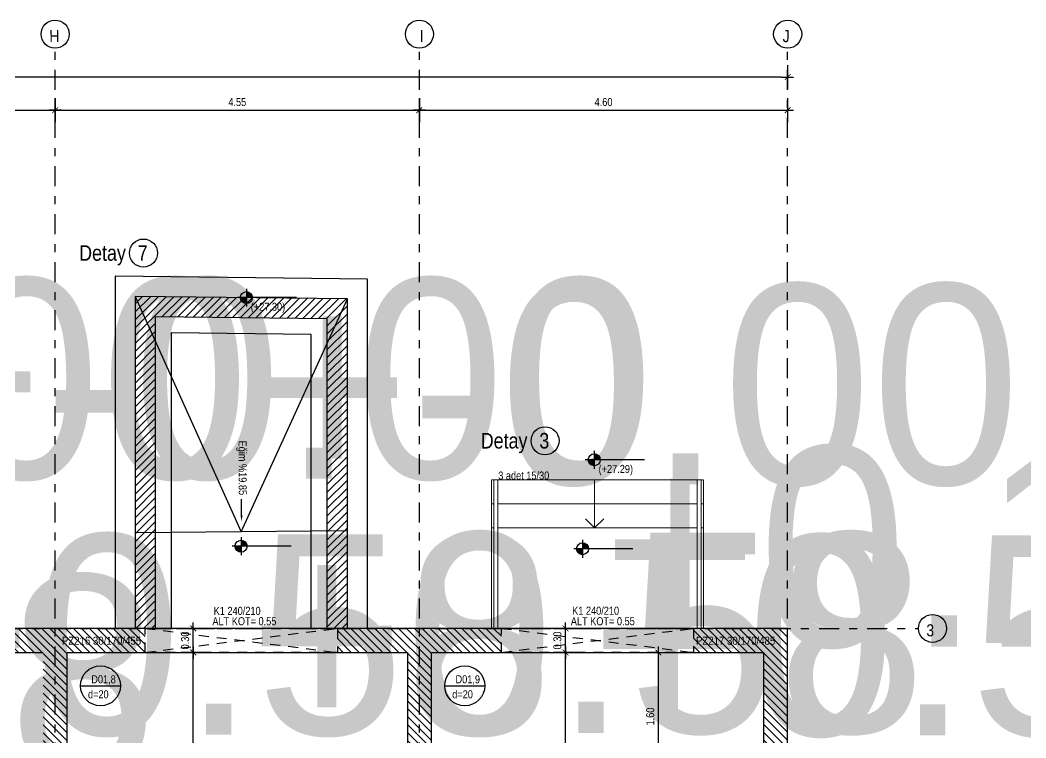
# Model space of a CAD drawing. Header units: metres. Extents: x 419734 to 420376, y 4564732 to 4565123.
# Drawn here: x 419910.51 to 419923.07, y 4565104.04 to 4565113 of the extents above; entities that cross this region are included whole.
import ezdxf
from ezdxf import colors
from ezdxf.entities.mleader import LeaderData, LeaderLine
from ezdxf.enums import TextEntityAlignment as Align
from ezdxf.math import Vec2, Vec3

# ---------------------------------------------------------------- set-up
doc = ezdxf.new("R2018")
doc.units = ezdxf.units.M
doc.linetypes.add('NASCOSTA', pattern=[0.375, 0.25, -0.125])
doc.linetypes.add('TRATTO-PUNTO', pattern=[1, 0.5, -0.25, 0, -0.25])
doc.layers.get('Defpoints').update_dxf_attribs({"color": 5})
for name, color, linetype in [('SW_ASSI', 7, 'TRATTO-PUNTO'), ('SW_CANDELE', 252, 'Continuous'), ('SW_DIM', 33, 'Continuous'), ('SW_DIR', 33, 'Continuous'), ('SW_MAGRONE', 2, 'Continuous'), ('SW_QUOTE', 1, 'Continuous'), ('SW_SEZIONI_CARPENTERIA', 4, 'Continuous'), ('SW_TRATT_GRIGIO', 252, 'NASCOSTA'), ('SW_TRATTEGGIO_252', 252, 'Continuous'), ('SW_TXT_TESTI', 1, 'Continuous')]:
    doc.layers.add(name, color=color, linetype=linetype)
doc.layers.add('SWS_STR_Sottili-01', color=9, linetype='Continuous', lineweight=15)
doc.styles.add('Arial Narrow_5', font='ARIALN.TTF', dxfattribs={"height": 0.5})
doc.styles.get("Standard").update_dxf_attribs({"font": 'arial.ttf'})
doc.styles.add('SWS', font='ARIALN.TTF')
doc.dimstyles.new('DIM-SW-50_m', dxfattribs={"dimtxt": 0.1, "dimasz": 0.075, "dimexe": 0.125, "dimexo": 0.125, "dimgap": 0.05, "dimtad": 1, "dimzin": 1, "dimdsep": 46, "dimtxsty": 'SWS', "dimblk1": 'D', "dimblk2": 'D', "dimsah": 1, "dimcen": 0.0075, "dimdle": 0.0625, "dimse1": 1, "dimse2": 1, "dimclrd": 256, "dimclre": 256, "dimclrt": 256, "dimazin": 0, "dimtfac": 0.75, "dimtmove": 1, "dimatfit": 3, "dimldrblk": 'D', "dimfxl": 0.125, "dimtvp": 1.5, "dimtolj": 1, "dimtzin": 0, "dimarcsym": 0})

# ---------------------------------------------------------------- blocks, each defined once
blk = doc.blocks.new('D')
for p, q in [((0, 2), (0, -2)), ((-1, 0), (1, 0))]:
    blk.add_line(p, q)
at = {"const_width": 0.141}
blk.add_lwpolyline([(0.48, 0.48), (-0.48, -0.48)], dxfattribs=at)
blk = doc.blocks.new('*D465')
at = {"layer": 'Defpoints', "color": 0, "ltscale": 0.5, "transparency": 16777216}
for p in [(419912.673, 4565105.108), (419912.679, 4565105.108), (419912.665, 4565099.608)]:
    blk.add_point(p, dxfattribs=at)
at = {"layer": 'SW_DIM', "lineweight": -2, "ltscale": 0.5, "transparency": 16777216}
blk.add_line((419912.673, 4565099.683), (419912.673, 4565105.033), dxfattribs=at)
at = {"layer": 'SW_DIM', "lineweight": -2, "ltscale": 0.5, "transparency": 16777216, "xscale": 0.075, "yscale": 0.075, "zscale": 0.075}
for p, rotation in [((419912.673, 4565105.108), 90), ((419912.673, 4565099.608), 270)]:
    blk.add_blockref('D', p, dxfattribs=dict(at, rotation=rotation))
at = {"layer": 'SW_DIM', "ltscale": 0.5, "transparency": 16777216, "insert": (419912.572, 4565102.252), "char_height": 0.1, "attachment_point": 5, "rotation": 90, "style": 'SWS'}
blk.add_mtext('\\A1;5.50', dxfattribs=at)
blk = doc.blocks.new('*D466')
at = {"layer": 'Defpoints', "color": 0, "ltscale": 0.5, "transparency": 16777216}
for p in [(419912.665, 4565105.408), (419912.673, 4565105.408), (419912.679, 4565105.108)]:
    blk.add_point(p, dxfattribs=at)
at = {"layer": 'SW_DIM', "lineweight": -2, "ltscale": 0.5, "transparency": 16777216}
blk.add_line((419912.673, 4565105.183), (419912.673, 4565105.333), dxfattribs=at)
at = {"layer": 'SW_DIM', "lineweight": -2, "ltscale": 0.5, "transparency": 16777216, "xscale": 0.075, "yscale": 0.075, "zscale": 0.075}
for p, rotation in [((419912.673, 4565105.408), 90), ((419912.673, 4565105.108), 270)]:
    blk.add_blockref('D', p, dxfattribs=dict(at, rotation=rotation))
at = {"layer": 'SW_DIM', "ltscale": 0.5, "transparency": 16777216, "insert": (419912.572, 4565105.258), "char_height": 0.1, "attachment_point": 5, "rotation": 90, "style": 'SWS'}
blk.add_mtext('\\A1;0.30', dxfattribs=at)
blk = doc.blocks.new('*D470')
at = {"layer": 'Defpoints', "color": 0, "ltscale": 0.5, "transparency": 16777216}
for p in [(419917.323, 4565105.108), (419917.329, 4565105.108), (419917.315, 4565099.708)]:
    blk.add_point(p, dxfattribs=at)
at = {"layer": 'SW_DIM', "lineweight": -2, "ltscale": 0.5, "transparency": 16777216}
blk.add_line((419917.323, 4565099.783), (419917.323, 4565105.033), dxfattribs=at)
at = {"layer": 'SW_DIM', "lineweight": -2, "ltscale": 0.5, "transparency": 16777216, "xscale": 0.075, "yscale": 0.075, "zscale": 0.075}
for p, rotation in [((419917.323, 4565105.108), 90), ((419917.323, 4565099.708), 270)]:
    blk.add_blockref('D', p, dxfattribs=dict(at, rotation=rotation))
at = {"layer": 'SW_DIM', "ltscale": 0.5, "transparency": 16777216, "insert": (419917.222, 4565102.714), "char_height": 0.1, "attachment_point": 5, "rotation": 90, "style": 'SWS'}
blk.add_mtext('\\A1;5.40', dxfattribs=at)
blk = doc.blocks.new('*D471')
at = {"layer": 'Defpoints', "color": 0, "ltscale": 0.5, "transparency": 16777216}
for p in [(419917.315, 4565105.408), (419917.323, 4565105.408), (419917.329, 4565105.108)]:
    blk.add_point(p, dxfattribs=at)
at = {"layer": 'SW_DIM', "lineweight": -2, "ltscale": 0.5, "transparency": 16777216}
blk.add_line((419917.323, 4565105.183), (419917.323, 4565105.333), dxfattribs=at)
at = {"layer": 'SW_DIM', "lineweight": -2, "ltscale": 0.5, "transparency": 16777216, "xscale": 0.075, "yscale": 0.075, "zscale": 0.075}
for p, rotation in [((419917.323, 4565105.408), 90), ((419917.323, 4565105.108), 270)]:
    blk.add_blockref('D', p, dxfattribs=dict(at, rotation=rotation))
at = {"layer": 'SW_DIM', "ltscale": 0.5, "transparency": 16777216, "insert": (419917.222, 4565105.258), "char_height": 0.1, "attachment_point": 5, "rotation": 90, "style": 'SWS'}
blk.add_mtext('\\A1;0.30', dxfattribs=at)
blk = doc.blocks.new('*U189')
h = blk.add_hatch(color=256)
h.dxf.hatch_style = 1
h.paths.add_polyline_path([(0, 0), (-0.00149, 0, 0.198912), (-0.00105, -0.00105, 0.198912), (0, -0.00149)])
h.paths.add_polyline_path([(0.00149, 0, 0.198912), (0.00105, 0.00105, 0.198912), (0, 0.00149), (0, 0)])
for p, q in [((0.01253, 0), (-0.00223, 0)), ((0, 0.00223), (0, -0.00223))]:
    blk.add_line(p, q)
blk.add_circle((0, 0), 0.00149)
at = {"color": 2, "lineweight": 30, "flags": 104}
blk.add_attdef('TRAC', text='', height=0.0025, dxfattribs=at).set_placement((0.00191, 0.00337), align=Align.TOP_LEFT)
blk = doc.blocks.new('*D530')
at = {"layer": 'Defpoints', "color": 0, "ltscale": 0.5, "transparency": 16777216}
for p in [(419918.483, 4565105.108), (419918.763, 4565105.108), (419918.893, 4565103.508)]:
    blk.add_point(p, dxfattribs=at)
at = {"layer": 'SW_DIM', "lineweight": -2, "ltscale": 0.5, "transparency": 16777216}
blk.add_line((419918.483, 4565103.583), (419918.483, 4565105.033), dxfattribs=at)
at = {"layer": 'SW_DIM', "lineweight": -2, "ltscale": 0.5, "transparency": 16777216, "xscale": 0.075, "yscale": 0.075, "zscale": 0.075}
for p, rotation in [((419918.483, 4565105.108), 90), ((419918.483, 4565103.508), 270)]:
    blk.add_blockref('D', p, dxfattribs=dict(at, rotation=rotation))
at = {"layer": 'SW_DIM', "ltscale": 0.5, "transparency": 16777216, "insert": (419918.382, 4565104.308), "char_height": 0.1, "attachment_point": 5, "rotation": 90, "style": 'SWS'}
blk.add_mtext('\\A1;1.60', dxfattribs=at)
blk = doc.blocks.new('*D396')
at = {"layer": 'Defpoints', "color": 0, "ltscale": 0.5, "transparency": 16777216}
for p in [(419910.948, 4565111.88), (419906.398, 4565111.332), (419910.948, 4565111.241)]:
    blk.add_point(p, dxfattribs=at)
at = {"layer": 'SW_DIM', "lineweight": -2, "ltscale": 0.5, "transparency": 16777216}
blk.add_line((419906.473, 4565111.88), (419910.873, 4565111.88), dxfattribs=at)
at = {"layer": 'SW_DIM', "lineweight": -2, "ltscale": 0.5, "transparency": 16777216, "xscale": 0.075, "yscale": 0.075, "zscale": 0.075, "rotation": 180}
blk.add_blockref('D', (419906.398, 4565111.88), dxfattribs=at)
at = {"layer": 'SW_DIM', "lineweight": -2, "ltscale": 0.5, "transparency": 16777216, "xscale": 0.075, "yscale": 0.075, "zscale": 0.075}
blk.add_blockref('D', (419910.948, 4565111.88), dxfattribs=at)
at = {"layer": 'SW_DIM', "ltscale": 0.5, "transparency": 16777216, "insert": (419908.673, 4565111.981), "char_height": 0.1, "attachment_point": 5, "style": 'SWS'}
blk.add_mtext('\\A1;4.55', dxfattribs=at)
blk = doc.blocks.new('*D397')
at = {"layer": 'Defpoints', "color": 0, "ltscale": 0.5, "transparency": 16777216}
for p in [(419915.498, 4565111.88), (419910.948, 4565111.241), (419915.498, 4565111.301)]:
    blk.add_point(p, dxfattribs=at)
at = {"layer": 'SW_DIM', "lineweight": -2, "ltscale": 0.5, "transparency": 16777216}
blk.add_line((419911.023, 4565111.88), (419915.423, 4565111.88), dxfattribs=at)
at = {"layer": 'SW_DIM', "lineweight": -2, "ltscale": 0.5, "transparency": 16777216, "xscale": 0.075, "yscale": 0.075, "zscale": 0.075, "rotation": 180}
blk.add_blockref('D', (419910.948, 4565111.88), dxfattribs=at)
at = {"layer": 'SW_DIM', "lineweight": -2, "ltscale": 0.5, "transparency": 16777216, "xscale": 0.075, "yscale": 0.075, "zscale": 0.075}
blk.add_blockref('D', (419915.498, 4565111.88), dxfattribs=at)
at = {"layer": 'SW_DIM', "ltscale": 0.5, "transparency": 16777216, "insert": (419913.223, 4565111.981), "char_height": 0.1, "attachment_point": 5, "style": 'SWS'}
blk.add_mtext('\\A1;4.55', dxfattribs=at)
blk = doc.blocks.new('*D398')
at = {"layer": 'Defpoints', "color": 0, "ltscale": 0.5, "transparency": 16777216}
for p in [(419920.098, 4565111.88), (419915.498, 4565111.301), (419920.098, 4565105.408)]:
    blk.add_point(p, dxfattribs=at)
at = {"layer": 'SW_DIM', "lineweight": -2, "ltscale": 0.5, "transparency": 16777216}
blk.add_line((419915.573, 4565111.88), (419920.023, 4565111.88), dxfattribs=at)
at = {"layer": 'SW_DIM', "lineweight": -2, "ltscale": 0.5, "transparency": 16777216, "xscale": 0.075, "yscale": 0.075, "zscale": 0.075, "rotation": 180}
blk.add_blockref('D', (419915.498, 4565111.88), dxfattribs=at)
at = {"layer": 'SW_DIM', "lineweight": -2, "ltscale": 0.5, "transparency": 16777216, "xscale": 0.075, "yscale": 0.075, "zscale": 0.075}
blk.add_blockref('D', (419920.098, 4565111.88), dxfattribs=at)
at = {"layer": 'SW_DIM', "ltscale": 0.5, "transparency": 16777216, "insert": (419917.798, 4565111.981), "char_height": 0.1, "attachment_point": 5, "style": 'SWS'}
blk.add_mtext('\\A1;4.60', dxfattribs=at)
blk = doc.blocks.new('*D399')
at = {"layer": 'Defpoints', "color": 0, "ltscale": 0.5, "transparency": 16777216}
for p in [(419871.625, 4565112.294), (419871.625, 4565111.608), (419920.098, 4565111.608)]:
    blk.add_point(p, dxfattribs=at)
at = {"layer": 'SW_DIM', "lineweight": -2, "ltscale": 0.5, "transparency": 16777216}
blk.add_line((419920.023, 4565112.294), (419871.7, 4565112.294), dxfattribs=at)
at = {"layer": 'SW_DIM', "lineweight": -2, "ltscale": 0.5, "transparency": 16777216, "xscale": 0.075, "yscale": 0.075, "zscale": 0.075, "rotation": 180}
blk.add_blockref('D', (419871.625, 4565112.294), dxfattribs=at)
at = {"layer": 'SW_DIM', "lineweight": -2, "ltscale": 0.5, "transparency": 16777216, "xscale": 0.075, "yscale": 0.075, "zscale": 0.075}
blk.add_blockref('D', (419920.098, 4565112.294), dxfattribs=at)
at = {"layer": 'SW_DIM', "ltscale": 0.5, "transparency": 16777216, "insert": (419895.862, 4565112.395), "char_height": 0.1, "attachment_point": 5, "style": 'SWS'}
blk.add_mtext('\\A1;48.47', dxfattribs=at)

msp = doc.modelspace()

# ---------------------------------------------------------------- hatches: boundary and pattern name
at = {"layer": 'SW_TRATTEGGIO_252'}
h = msp.add_hatch(dxfattribs=at)
h.set_pattern_fill('_USER', color=256, scale=0.07, angle=45, pattern_type=0)
h.set_pattern_definition([(45, (50.1633, 100.665785), (-0.0494974746831, 0.0494974746831), [])])
h.paths.add_polyline_path([(419914.59817, 4565109.52374), (419911.94817, 4565109.55307), (419911.94817, 4565105.40843), (419912.19817, 4565105.40843), (419912.19817, 4565109.30028), (419914.34817, 4565109.27649), (419914.34817, 4565105.40843), (419914.59817, 4565105.40843)])
h = msp.add_hatch(dxfattribs=at)
h.set_pattern_fill('_USER', color=256, scale=0.07, angle=135, pattern_type=0)
h.set_pattern_definition([(135, (419843.80018, 4565196.05052), (-0.049497475, -0.049497475), [])])
edge = h.paths.add_edge_path()
edge.add_line((419915.34817, 4565103.20843), (419915.34817, 4565099.60843))
edge.add_line((419915.34817, 4565099.60843), (419911.09817, 4565099.60843))
edge.add_line((419911.09817, 4565099.60843), (419911.09817, 4565102.20843))
edge.add_line((419911.09817, 4565102.20843), (419910.79817, 4565102.20843))
edge.add_line((419910.79817, 4565102.20843), (419910.79817, 4565099.60843))
edge.add_line((419910.79817, 4565099.60843), (419906.54817, 4565099.60843))
edge.add_line((419906.54817, 4565099.60843), (419906.54817, 4565102.20843))
edge.add_line((419906.54817, 4565102.20843), (419906.24817, 4565102.20843))
edge.add_line((419906.24817, 4565102.20843), (419906.24817, 4565099.60843))
edge.add_line((419906.24817, 4565099.60843), (419900.99817, 4565099.60843))
edge.add_line((419900.99817, 4565099.60843), (419900.99817, 4565102.20843))
edge.add_line((419900.99817, 4565102.20843), (419900.69817, 4565102.20843))
edge.add_line((419900.69817, 4565102.20843), (419900.69817, 4565099.30843))
edge.add_line((419900.69817, 4565099.30843), (419906.54817, 4565099.30843))
edge.add_line((419906.54817, 4565099.30843), (419910.79817, 4565099.30843))
edge.add_line((419910.79817, 4565099.30843), (419915.64817, 4565099.30843))
edge.add_line((419915.64817, 4565099.30843), (419915.64817, 4565103.2156))
h.paths.add_polyline_path([(419901.22317, 4565092.60843), (419900.57317, 4565092.60843), (419900.57317, 4565092.25843), (419901.22317, 4565092.25843)])
h.paths.add_polyline_path([(419876.04057, 4565099.90843), (419875.39057, 4565099.90843), (419875.39057, 4565099.25843), (419876.04057, 4565099.25843)])
h.paths.add_polyline_path([(419879.90571, 4565099.90843), (419879.25571, 4565099.90843), (419879.25571, 4565099.25843), (419879.90571, 4565099.25843)])
h.paths.add_polyline_path([(419871.97544, 4565099.90843), (419871.62544, 4565099.90843), (419871.62544, 4565099.25843), (419871.97544, 4565099.25843)])
h.paths.add_polyline_path([(419879.90571, 4565092.60843), (419879.25571, 4565092.60843), (419879.25571, 4565092.25843), (419879.90571, 4565092.25843)])
h.paths.add_polyline_path([(419895.14317, 4565092.90843), (419894.79317, 4565092.90843), (419894.79317, 4565092.25843), (419895.14317, 4565092.25843)])
h.paths.add_polyline_path([(419894.75317, 4565092.90843), (419894.40317, 4565092.90843), (419894.40317, 4565092.25843), (419894.75317, 4565092.25843)])
h.paths.add_polyline_path([(419895.14317, 4565105.40843), (419894.79317, 4565105.40843), (419894.79317, 4565104.75843), (419895.14317, 4565104.75843)])
h.paths.add_polyline_path([(419894.75317, 4565105.40843), (419894.40317, 4565105.40843), (419894.40317, 4565104.75843), (419894.75317, 4565104.75843)])
h.paths.add_polyline_path([(419896.14317, 4565105.40843), (419895.14317, 4565105.40843), (419895.14317, 4565105.10843), (419896.14317, 4565105.10843)])
h.paths.add_polyline_path([(419877.15571, 4565105.10843), (419877.15571, 4565105.40843), (419871.62544, 4565105.40843), (419871.62544, 4565099.90843), (419871.92544, 4565099.90843), (419871.92544, 4565105.10843)])
h.paths.add_polyline_path([(419881.45871, 4565105.10843), (419881.45871, 4565105.40843), (419879.85591, 4565105.40843), (419878.95571, 4565105.40843), (419878.95571, 4565105.10843)])
h.paths.add_polyline_path([(419889.20494, 4565105.10843), (419889.20494, 4565105.40843), (419885.06271, 4565105.40843), (419885.06271, 4565105.10843)])
h.paths.add_polyline_path([(419892.80894, 4565105.40843), (419892.80894, 4565105.10843), (419894.40317, 4565105.10843), (419894.40317, 4565105.40843)])
h.paths.add_polyline_path([(419897.89817, 4565105.10843), (419897.89817, 4565105.40843), (419896.14317, 4565105.40843), (419896.14317, 4565105.10843)])
h.paths.add_polyline_path([(419902.47317, 4565105.10843), (419902.47317, 4565105.40843), (419900.59837, 4565105.40843), (419900.29817, 4565105.40843), (419900.29817, 4565105.10843), (419900.59837, 4565105.10843), (419900.69817, 4565105.10843), (419900.69817, 4565103.20843), (419900.99817, 4565103.20843), (419900.99817, 4565105.10843)])
h.paths.add_polyline_path([(419907.52317, 4565105.10843), (419907.52317, 4565105.40843), (419904.87317, 4565105.40843), (419904.87317, 4565105.10843), (419906.24817, 4565105.10843), (419906.24817, 4565103.20843), (419906.54817, 4565103.20843), (419906.54817, 4565105.10843)])
h.paths.add_polyline_path([(419912.07317, 4565105.10843), (419912.07317, 4565105.40843), (419909.92317, 4565105.40843), (419909.92317, 4565105.10843), (419910.79817, 4565105.10843), (419910.79817, 4565103.20843), (419911.09817, 4565103.20843), (419911.09817, 4565105.10843)])
h.paths.add_polyline_path([(419914.47317, 4565105.40843), (419914.47317, 4565105.10843), (419915.34817, 4565105.10843), (419915.34817, 4565103.20843), (419915.64817, 4565103.2156), (419915.64817, 4565105.10843), (419915.64817, 4565105.40843)])
h.paths.add_polyline_path([(419916.52317, 4565105.10843), (419916.52317, 4565105.40843), (419915.64817, 4565105.40843), (419915.64817, 4565105.10843)])
h.paths.add_polyline_path([(419916.89817, 4565092.25843), (419916.89817, 4565092.55843), (419916.14817, 4565092.55843), (419916.14817, 4565092.25843)])
h.paths.add_polyline_path([(419919.29817, 4565092.55843), (419919.29817, 4565092.25843), (419920.09817, 4565092.25843), (419920.09817, 4565099.90843), (419920.09817, 4565105.40843), (419918.92317, 4565105.40843), (419918.92317, 4565105.10843), (419919.79817, 4565105.10843), (419919.79817, 4565092.55843)])
h.paths.add_polyline_path([(419913.99817, 4565092.55843), (419913.99817, 4565092.25843), (419915.34817, 4565092.25843), (419915.34817, 4565092.55843)])
h.paths.add_polyline_path([(419905.84817, 4565092.55843), (419905.84817, 4565092.25843), (419911.59817, 4565092.25843), (419911.59817, 4565092.55843)])
h.paths.add_polyline_path([(419903.44817, 4565092.25843), (419903.44817, 4565092.55843), (419901.22317, 4565092.55843), (419901.22317, 4565092.25843)])
h.paths.add_polyline_path([(419900.29817, 4565092.55843), (419900.29817, 4565092.25843), (419900.57317, 4565092.25843), (419900.57317, 4565092.55843)])
h.paths.add_polyline_path([(419897.89817, 4565092.25843), (419897.89817, 4565092.55843), (419896.14317, 4565092.55843), (419896.14317, 4565092.25843)])
h.paths.add_polyline_path([(419893.24367, 4565092.25843), (419893.24367, 4565092.55843), (419879.90571, 4565092.55843), (419879.90571, 4565092.25843)])
h.paths.add_polyline_path([(419874.82544, 4565092.55843), (419874.82544, 4565092.25843), (419879.25571, 4565092.25843), (419879.25571, 4565092.55843)])
h.paths.add_polyline_path([(419872.42544, 4565092.25843), (419872.42544, 4565092.55843), (419871.92544, 4565092.55843), (419871.92544, 4565099.25843), (419871.62544, 4565099.25843), (419871.62544, 4565092.25843)])

# ---------------------------------------------------------------- linework, layer by layer
at = {"layer": 'SW_ASSI', "ltscale": 0.5}
for points in [[(419910.94817, 4565088.73286), (419910.94817, 4565112.65489)], [(419915.49817, 4565088.73286), (419915.49817, 4565112.65489)], [(419920.09817, 4565088.73286), (419920.09817, 4565112.65489)], [(419867.08971, 4565105.40843), (419921.73249, 4565105.40843)]]:
    msp.add_lwpolyline(points, dxfattribs=at)
at = {"layer": 'SW_CANDELE'}
for q in [(419917.5738, 4565106.77606), (419917.80007, 4565106.77606)]:
    msp.add_line((419917.68694, 4565106.66292), q, dxfattribs=at)
at = {"layer": 'SW_MAGRONE'}
for points in [[(419914.84817, 4565105.40843), (419914.84817, 4565109.77099), (419911.69817, 4565109.80585), (419911.69817, 4565105.40843)], [(419914.14817, 4565105.40843), (419914.14817, 4565109.07869), (419912.39817, 4565109.09806), (419912.39817, 4565105.40843)], [(419915.64817, 4565105.40843), (419896.14317, 4565105.40843)], [(419916.21087, 4565092.25843), (419920.09817, 4565092.25843), (419920.09817, 4565105.40843), (419915.64817, 4565105.40843)], [(419906.54817, 4565105.10843), (419910.79817, 4565105.10843)], [(419911.09817, 4565105.10843), (419915.34817, 4565105.10843)], [(419915.34817, 4565105.10843), (419915.34817, 4565099.60843), (419911.09817, 4565099.60843), (419911.09817, 4565105.10843)], [(419915.64817, 4565103.2156), (419915.64817, 4565105.10843)], [(419915.64817, 4565105.10843), (419919.79817, 4565105.10843), (419919.79817, 4565092.55843), (419916.14817, 4565092.55843)]]:
    msp.add_lwpolyline(points, dxfattribs=at)
at = {"layer": 'SW_SEZIONI_CARPENTERIA'}
for points in [[(419914.59817, 4565105.40843), (419914.59817, 4565109.52374), (419911.94817, 4565109.55307), (419911.94817, 4565105.40843)], [(419914.34817, 4565105.40843), (419914.34817, 4565109.27649), (419912.19817, 4565109.30028), (419912.19817, 4565105.40843)]]:
    msp.add_lwpolyline(points, dxfattribs=at)
at = {"layer": 'SW_TRATT_GRIGIO', "ltscale": 0.5}
for points in [[(419912.07317, 4565105.10843), (419914.47317, 4565105.40843)], [(419912.07317, 4565105.40843), (419914.47317, 4565105.10843)], [(419916.52317, 4565105.10843), (419918.92317, 4565105.40843)], [(419916.52317, 4565105.40843), (419918.92317, 4565105.10843)]]:
    msp.add_lwpolyline(points, dxfattribs=at)
for points in [[(419912.07317, 4565105.40843), (419914.47317, 4565105.40843), (419914.47317, 4565105.10843), (419912.07317, 4565105.10843)], [(419916.52317, 4565105.40843), (419918.92317, 4565105.40843), (419918.92317, 4565105.10843), (419916.52317, 4565105.10843)]]:
    msp.add_lwpolyline(points, close=True, dxfattribs=at)
at = {"layer": 'SW_TXT_TESTI', "linetype": 'ByBlock'}
msp.add_line((419914.59317, 4565106.62824), (419911.95317, 4565106.60062), dxfattribs=at)
msp.add_lwpolyline([(419911.94817, 4565109.55307), (419913.27317, 4565106.61443), (419914.59817, 4565109.52374)], dxfattribs=at)
at = {"layer": 'SW_TXT_TESTI'}
for points in [[(419911.26483, 4565104.69177), (419911.76483, 4565104.69177)], [(419915.81483, 4565104.69177), (419916.31483, 4565104.69177)]]:
    msp.add_lwpolyline(points, dxfattribs=at)
at = {"layer": 'SW_TXT_TESTI', "color": 1}
for centre in [(419910.94817, 4565112.82989), (419915.49817, 4565112.82989), (419920.09817, 4565112.82989), (419912.05131, 4565110.09606), (419917.06795, 4565107.75144), (419921.90749, 4565105.40843)]:
    msp.add_circle(centre, 0.175, dxfattribs=at)
at = {"layer": 'SW_TXT_TESTI'}
for centre in [(419911.51483, 4565104.69177), (419916.06483, 4565104.69177)]:
    msp.add_circle(centre, 0.25, dxfattribs=at)
at = {"layer": 'SWS_STR_Sottili-01', "color": 1}
for p, q in [((419919.04317, 4565107.26292), (419916.40317, 4565107.26292)), ((419916.42817, 4565105.40843), (419916.42817, 4565107.26292)), ((419916.47817, 4565105.40843), (419916.47817, 4565107.26292)), ((419917.68694, 4565106.66292), (419917.68694, 4565107.26292)), ((419918.96817, 4565105.40843), (419918.96817, 4565107.26292)), ((419919.01817, 4565105.40843), (419919.01817, 4565107.26292)), ((419916.42817, 4565106.96292), (419916.40317, 4565106.96292)), ((419918.96817, 4565106.96292), (419916.47817, 4565106.96292)), ((419919.04317, 4565106.96292), (419919.01817, 4565106.96292)), ((419917.68694, 4565106.66292), (419917.5738, 4565106.77606)), ((419917.68694, 4565106.66292), (419917.80007, 4565106.77606)), ((419916.42817, 4565106.66292), (419916.40317, 4565106.66292)), ((419918.96817, 4565106.66292), (419916.47817, 4565106.66292)), ((419919.04317, 4565106.66292), (419919.01817, 4565106.66292))]:
    msp.add_line(p, q, dxfattribs=at)
for points in [[(419916.39817, 4565107.26292), (419916.39817, 4565105.40843)], [(419919.04817, 4565105.40843), (419919.04817, 4565107.26292)]]:
    msp.add_lwpolyline(points, dxfattribs=at)

# ---------------------------------------------------------------- block references
at = {"layer": 'SW_QUOTE', "ltscale": 0.5}
ref = msp.add_blockref('*U189', (419903.70694, 4565109.61044), dxfattribs=dict(at, xscale=50, yscale=50, zscale=50))
lines = msp.add_mtext('+-0.00', dxfattribs={"layer": '0', "color": 2, "insert": (419903.80268, 4565109.779), "char_height": 2.5, "attachment_point": 1})
ref.add_attrib('TRAC', '', (419903.80268, 4565109.779), dxfattribs={"flags": 104}).embed_mtext(lines)
ref = msp.add_blockref('*U189', (419908.75694, 4565109.61044), dxfattribs=dict(at, xscale=50, yscale=50, zscale=50))
lines = msp.add_mtext('+-0.00', dxfattribs={"layer": '0', "color": 2, "insert": (419908.85268, 4565109.779), "char_height": 2.5, "attachment_point": 1})
ref.add_attrib('TRAC', '', (419908.85268, 4565109.779), dxfattribs={"flags": 104}).embed_mtext(lines)
ref = msp.add_blockref('*U189', (419913.33687, 4565109.53956), dxfattribs=dict(at, xscale=50, yscale=50, zscale=50))
lines = msp.add_mtext('+-0.00', dxfattribs={"layer": '0', "color": 2, "insert": (419913.43261, 4565109.70812), "char_height": 2.5, "attachment_point": 1})
ref.add_attrib('TRAC', '', (419913.43261, 4565109.70812), dxfattribs={"flags": 104}).embed_mtext(lines)
ref = msp.add_blockref('*U189', (419917.68199, 4565107.51381), dxfattribs=dict(at, xscale=50, yscale=50, zscale=50))
lines = msp.add_mtext('+0.10', dxfattribs={"layer": '0', "color": 2, "insert": (419917.77773, 4565107.68238), "char_height": 2.5, "attachment_point": 1})
ref.add_attrib('TRAC', '', (419917.77773, 4565107.68238), dxfattribs={"flags": 104}).embed_mtext(lines)
ref = msp.add_blockref('*U189', (419908.61829, 4565106.41336), dxfattribs=dict(at, xscale=50, yscale=50, zscale=50))
lines = msp.add_mtext('+0.58', dxfattribs={"layer": '0', "color": 2, "insert": (419908.71403, 4565106.58193), "char_height": 2.5, "attachment_point": 1})
ref.add_attrib('TRAC', '', (419908.71403, 4565106.58193), dxfattribs={"flags": 104}).embed_mtext(lines)
ref = msp.add_blockref('*U189', (419913.27039, 4565106.43538), dxfattribs=dict(at, xscale=50, yscale=50, zscale=50))
lines = msp.add_mtext('+0.58', dxfattribs={"layer": '0', "color": 2, "insert": (419913.36613, 4565106.60395), "char_height": 2.5, "attachment_point": 1})
ref.add_attrib('TRAC', '', (419913.36613, 4565106.60395), dxfattribs={"flags": 104}).embed_mtext(lines)
ref = msp.add_blockref('*U189', (419917.53669, 4565106.40302), dxfattribs=dict(at, xscale=50, yscale=50, zscale=50))
lines = msp.add_mtext('+0.55', dxfattribs={"layer": '0', "color": 2, "insert": (419917.63243, 4565106.57159), "char_height": 2.5, "attachment_point": 1})
ref.add_attrib('TRAC', '', (419917.63243, 4565106.57159), dxfattribs={"flags": 104}).embed_mtext(lines)
ref = msp.add_blockref('*U189', (419903.67189, 4565105.90825), dxfattribs=dict(at, xscale=50, yscale=50, zscale=50))
lines = msp.add_mtext('+0.58', dxfattribs={"layer": '0', "color": 2, "insert": (419903.76763, 4565106.07681), "char_height": 2.5, "attachment_point": 1})
ref.add_attrib('TRAC', '', (419903.76763, 4565106.07681), dxfattribs={"flags": 104}).embed_mtext(lines)

# ---------------------------------------------------------------- texts
at = {"layer": 'SW_DIR', "char_height": 0.1, "width": 1.0719735, "attachment_point": 1, "style": 'Arial Narrow_5'}
for s, insert in [('(+27.{\\fArial Narrow|b0|i0|c162|p34;30})', (419913.39153, 4565109.47574)), ('(+27.{\\fArial Narrow|b0|i0|c162|p34;29})', (419917.73665, 4565107.45)), ('3 adet 15/30', (419916.48309, 4565107.36741))]:
    msp.add_mtext(s, dxfattribs=dict(at, insert=insert))
at = {"layer": 'SW_TXT_TESTI', "color": 4, "style": 'SWS'}
for s, height, p in [('H', 0.15, (419910.87627, 4565112.73006)), ('I', 0.15, (419915.50368, 4565112.73006)), ('J', 0.15, (419920.03583, 4565112.73006)), ('Detay', 0.195, (419911.24821, 4565109.99917)), ('7', 0.195, (419911.97966, 4565109.99917)), ('Detay', 0.195, (419916.26485, 4565107.65454)), ('3', 0.195, (419916.9963, 4565107.65454)), ('3', 0.15, (419921.83183, 4565105.3095))]:
    msp.add_text(s, height=height, rotation=0.110239, dxfattribs=at).set_placement(p)
at = {"layer": 'SW_TXT_TESTI', "color": 2, "style": 'SWS', "width": 1.05}
for s, p in [('PZ216 30/170/455', (419911.03237, 4565105.20494)), ('PZ217 30/170/485', (419918.95326, 4565105.20444))]:
    msp.add_text(s, height=0.1, dxfattribs=at).set_placement(p)
at = {"layer": 'SW_TXT_TESTI', "style": 'SWS'}
for s, p in [('D01,8', (419911.39993, 4565104.72302)), ('D01,9', (419915.94969, 4565104.72302)), ('d=20', (419911.35856, 4565104.53552)), ('d=20', (419915.90832, 4565104.53552))]:
    msp.add_text(s, height=0.1, dxfattribs=at).set_placement(p)
at = {"layer": 'SW_TXT_TESTI', "char_height": 0.1, "attachment_point": 4, "line_spacing_factor": 0.8, "style": 'SWS'}
for s, insert in [('K1 240/210', (419912.92901, 4565105.62706)), ('K1 240/210', (419917.40625, 4565105.6288)), ('{\\fArial Narrow|b0|i0|c162|p34;ALT KOT= 0.55}', (419912.91244, 4565105.4973)), ('{\\fArial Narrow|b0|i0|c162|p34;ALT KOT= 0.55}', (419917.38957, 4565105.4973))]:
    msp.add_mtext(s, dxfattribs=dict(at, insert=insert))

# ---------------------------------------------------------------- dimensions: what is measured, and where the dimension line sits
at = {"layer": 'SW_DIM', "ltscale": 0.5}
for base, p1, p2, picture, middle in [((419871.62544, 4565112.29403), (419920.09817, 4565111.60806), (419871.62544, 4565111.60806), '*D399', (419895.86181, 4565112.39508)), ((419910.94817, 4565111.8804), (419906.39817, 4565111.3316), (419910.94817, 4565111.24064), '*D396', (419908.67317, 4565111.98126)), ((419915.49817, 4565111.8804), (419910.94817, 4565111.24064), (419915.49817, 4565111.30128), '*D397', (419913.22317, 4565111.98126)), ((419920.09817, 4565111.8804), (419915.49817, 4565111.30128), (419920.09817, 4565105.40843), '*D398', (419917.79817, 4565111.98146))]:
    dim = msp.add_linear_dim(base=base, p1=p1, p2=p2, dimstyle='DIM-SW-50_m', dxfattribs=at)
    dim.commit()
    dim.dimension.update_dxf_attribs({"geometry": picture, "text_midpoint": middle})
for base, p1, p2, picture, middle in [((419912.67324, 4565105.40843), (419912.67905, 4565105.10843), (419912.66525, 4565105.40843), '*D466', (419912.67324, 4565105.25843)), ((419917.32272, 4565105.40843), (419917.32853, 4565105.10843), (419917.31473, 4565105.40843), '*D471', (419917.32272, 4565105.25843)), ((419912.67324, 4565105.10843), (419912.66523, 4565099.60843), (419912.67905, 4565105.10843), '*D465', (419912.67324, 4565102.25212)), ((419917.32272, 4565105.10843), (419917.31471, 4565099.70843), (419917.32853, 4565105.10843), '*D470', (419917.32272, 4565102.71444))]:
    dim = msp.add_linear_dim(base=base, p1=p1, p2=p2, angle=90, dimstyle='DIM-SW-50_m', dxfattribs=at)
    dim.commit()
    dim.dimension.update_dxf_attribs({"geometry": picture, "text_midpoint": middle, "dimtype": 160})
dim = msp.add_linear_dim(base=(419918.4828, 4565105.10843), p1=(419918.89317, 4565103.50843), p2=(419918.76285, 4565105.10843), angle=90, dimstyle='DIM-SW-50_m', dxfattribs=at)
dim.commit()
dim.dimension.update_dxf_attribs({"geometry": '*D530', "text_midpoint": (419918.38174, 4565104.30843)})

# ---------------------------------------------------------------- leaders
at = {"layer": 'SW_DIR'}
ml = msp.add_multileader_mtext('Standard', dxfattribs=at)
ml.set_content('Eğim %19.85', color=256, style='SWS')
ml.set_leader_properties(color=256)
ml.build(insert=Vec2(0, 0))
ml.multileader.update_dxf_attribs({"text_left_attachment_type": 3, "text_right_attachment_type": 3, "dogleg_length": 0.05, "arrow_head_size": 0.075})
ctx = ml.context
ctx.base_point, ctx.char_height, ctx.arrow_head_size, ctx.landing_gap_size, ctx.plane_origin, ctx.plane_x_axis, ctx.plane_y_axis = Vec3(419913.27391, 4565107.79049), 0.1, 0.075, 0.05, Vec3(419913.27834, 4565106.06415), Vec3(0.00305691, -0.99999533), Vec3(0.99999533, 0.00305691)
ctx.left_attachment, ctx.right_attachment, ctx.text_align_type = 3, 3, 2
notes = []
notes.append((ctx, [(0, (1, 1, 0), (419913.27641, 4565106.97296), (-0.00305691, 0.99999533), 0.05, [(0, [(419913.27626, 4565106.74403)], 0, [])])]))
ctx.mtext.insert, ctx.mtext.text_direction, ctx.mtext.rotation, ctx.mtext.width, ctx.mtext.alignment, ctx.mtext.flow_direction = Vec3(419913.34166, 4565107.07316), Vec3(0.00305691, -0.99999533), 4.71544589, 0.6990156, 3, 5
for ctx, leaders in notes:
    for number, flags, end, landing, length, lines in leaders:
        leader = LeaderData()
        leader.index, (leader.has_last_leader_line, leader.has_dogleg_vector, leader.attachment_direction) = number, flags
        leader.last_leader_point, leader.dogleg_vector, leader.dogleg_length = Vec3(end), Vec3(landing), length
        for number, points, colour, breaks in lines:
            line = LeaderLine()
            line.index, line.vertices, line.color, line.breaks = number, Vec3.list(points), colors.encode_raw_color(colour), breaks
            leader.lines.append(line)
        ctx.leaders.append(leader)

doc.saveas('drawing.dxf')
